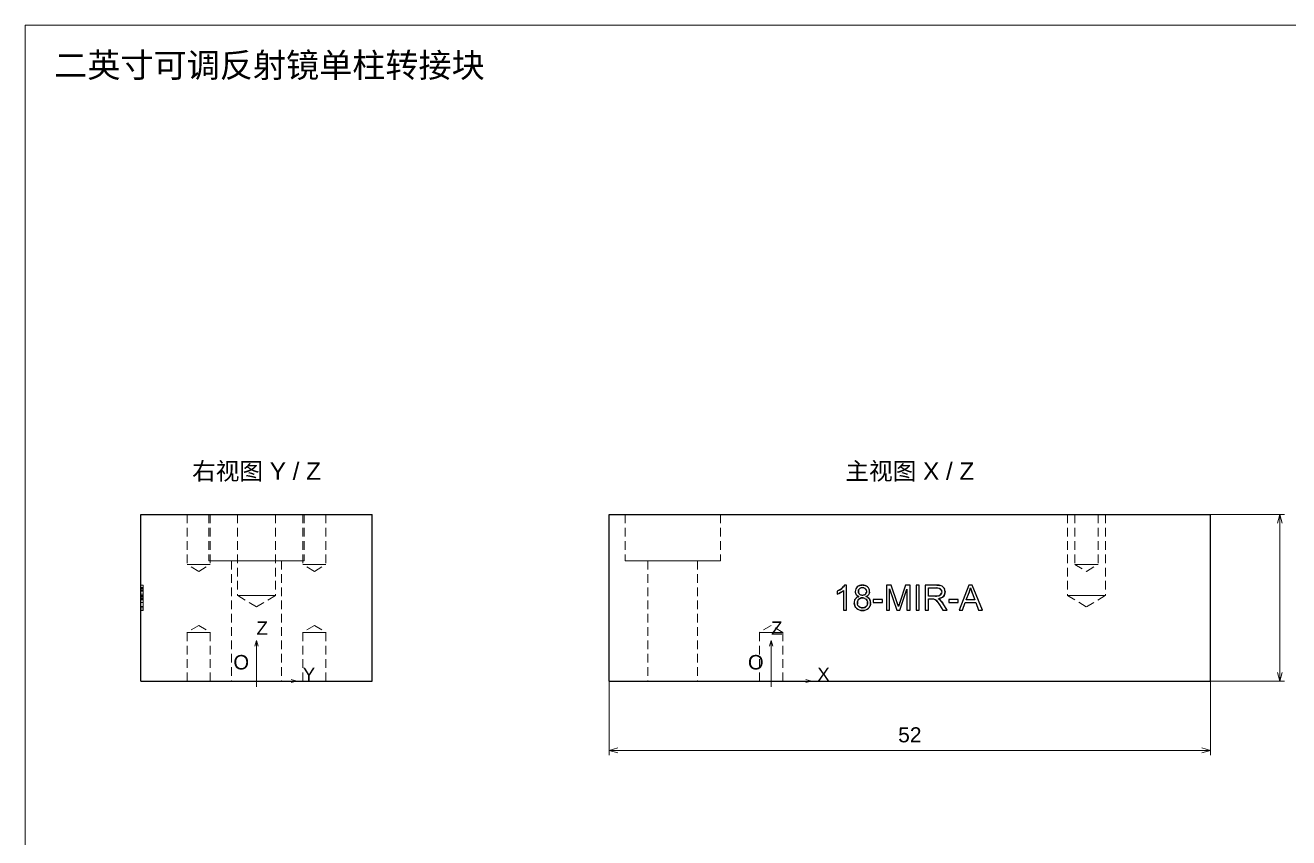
# Paper-space layout '01_三视图' of a CAD drawing. Header units: millimetres. Extents: x 8 to 453, y 8 to 289.
# Drawn here: x 8 to 226.5, y 148.5 to 289 of the extents above; entities that cross this region are included whole.
import ezdxf
from ezdxf.enums import TextEntityAlignment as Align

# ---------------------------------------------------------------- set-up
doc = ezdxf.new("R2010")
doc.units = ezdxf.units.MM
doc.linetypes.add('WP_HIDDEN', pattern=[2.3, 1.5, -0.8])
for name, color, linetype, lineweight in [('ANNOTATIONS', 7, 'CONTINUOUS', 18), ('HIDDEN', 7, 'WP_HIDDEN', 13), ('VISIBLE', 7, 'CONTINUOUS', 25)]:
    doc.layers.add(name, color=color, linetype=linetype, lineweight=lineweight)
doc.styles.add('CJK', font='Arial Unicode.ttf')

psp = doc.layouts.new('01_三视图')

# ---------------------------------------------------------------- linework, layer by layer
at = {"layer": 'ANNOTATIONS'}
for p, q in [((412, 289), (8, 289)), ((8, 289), (8, 8)), ((213, 204.4), (225.8, 204.4)), ((225, 204.4), (224.58, 202.9)), ((225, 175.6), (225, 204.4)), ((225, 204.4), (225.42, 202.9)), ((48, 182.6), (47.72, 181.6)), ((48, 175.6), (48, 182.6)), ((48, 182.6), (48.28, 181.6)), ((137, 182.6), (136.72, 181.6)), ((137, 175.6), (137, 182.6)), ((137, 182.6), (137.28, 181.6)), ((225, 175.6), (224.58, 177.1)), ((225, 175.6), (225.42, 177.1)), ((47, 175.6), (49, 175.6)), ((48, 174.6), (48, 176.6)), ((48, 175.6), (55, 175.6)), ((55, 175.6), (54, 175.88)), ((55, 175.6), (54, 175.32)), ((109, 175.6), (109, 162.8)), ((136, 175.6), (138, 175.6)), ((137, 174.6), (137, 176.6)), ((137, 175.6), (144, 175.6)), ((144, 175.6), (143, 175.88)), ((144, 175.6), (143, 175.32)), ((213, 175.6), (213, 162.8)), ((213, 175.6), (225.8, 175.6)), ((109, 163.6), (110.5, 164.02)), ((213, 163.6), (211.5, 164.02)), ((109, 163.6), (213, 163.6)), ((109, 163.6), (110.5, 163.18)), ((213, 163.6), (211.5, 163.18))]:
    psp.add_line(p, q, dxfattribs=at)
at = {"layer": 'HIDDEN'}
for points in [[(40.01, 204.4), (39.96, 204.4), (39.81, 204.4), (39.57, 204.4), (39.25, 204.4), (38.87, 204.4), (38.45, 204.4), (38, 204.4), (37.55, 204.4), (37.13, 204.4), (36.75, 204.4), (36.43, 204.4), (36.19, 204.4), (36.04, 204.4), (35.99, 204.4)], [(35.99, 204.4), (36, 204.4), (36.04, 204.4), (36.1, 204.4), (36.19, 204.4), (36.3, 204.4), (36.43, 204.4), (36.58, 204.4), (36.75, 204.4), (36.93, 204.4), (37.13, 204.4), (37.34, 204.4), (37.55, 204.4), (37.77, 204.4), (38, 204.4)], [(35.99, 204.4), (35.99, 195.76)], [(38, 204.4), (38.23, 204.4), (38.45, 204.4), (38.66, 204.4), (38.87, 204.4), (39.07, 204.4), (39.25, 204.4), (39.42, 204.4), (39.57, 204.4), (39.7, 204.4), (39.81, 204.4), (39.9, 204.4), (39.96, 204.4), (40, 204.4), (40.01, 204.4)], [(56.25, 204.4), (56.04, 204.4), (55.43, 204.4), (54.45, 204.4), (53.14, 204.4), (51.58, 204.4), (49.84, 204.4), (48, 204.4), (46.16, 204.4), (44.42, 204.4), (42.86, 204.4), (41.55, 204.4), (40.57, 204.4), (39.96, 204.4), (39.75, 204.4)], [(39.75, 204.4), (39.8, 204.4), (39.96, 204.4), (40.21, 204.4), (40.57, 204.4), (41.01, 204.4), (41.55, 204.4), (42.17, 204.4), (42.86, 204.4), (43.61, 204.4), (44.42, 204.4), (45.28, 204.4), (46.16, 204.4), (47.08, 204.4), (48, 204.4)], [(39.75, 204.4), (39.75, 196.4)], [(40.01, 204.4), (40.01, 195.76)], [(51.3, 204.4), (51.22, 204.4), (50.97, 204.4), (50.58, 204.4), (50.06, 204.4), (49.43, 204.4), (48.73, 204.4), (48, 204.4), (47.27, 204.4), (46.57, 204.4), (45.94, 204.4), (45.42, 204.4), (45.03, 204.4), (44.78, 204.4), (44.7, 204.4)], [(44.7, 204.4), (44.72, 204.4), (44.78, 204.4), (44.89, 204.4), (45.03, 204.4), (45.21, 204.4), (45.42, 204.4), (45.67, 204.4), (45.94, 204.4), (46.24, 204.4), (46.57, 204.4), (46.91, 204.4), (47.27, 204.4), (47.63, 204.4), (48, 204.4)], [(44.7, 204.4), (44.7, 190.4)], [(48, 204.4), (48.92, 204.4), (49.84, 204.4), (50.72, 204.4), (51.58, 204.4), (52.39, 204.4), (53.14, 204.4), (53.83, 204.4), (54.45, 204.4), (54.99, 204.4), (55.43, 204.4), (55.79, 204.4), (56.04, 204.4), (56.2, 204.4), (56.25, 204.4)], [(48, 204.4), (48.37, 204.4), (48.73, 204.4), (49.09, 204.4), (49.43, 204.4), (49.76, 204.4), (50.06, 204.4), (50.33, 204.4), (50.58, 204.4), (50.79, 204.4), (50.97, 204.4), (51.11, 204.4), (51.22, 204.4), (51.28, 204.4), (51.3, 204.4)], [(51.3, 204.4), (51.3, 190.4)], [(60.01, 204.4), (59.96, 204.4), (59.81, 204.4), (59.57, 204.4), (59.25, 204.4), (58.87, 204.4), (58.45, 204.4), (58, 204.4), (57.55, 204.4), (57.13, 204.4), (56.75, 204.4), (56.43, 204.4), (56.19, 204.4), (56.04, 204.4), (55.99, 204.4)], [(55.99, 204.4), (56, 204.4), (56.04, 204.4), (56.1, 204.4), (56.19, 204.4), (56.3, 204.4), (56.43, 204.4), (56.58, 204.4), (56.75, 204.4), (56.93, 204.4), (57.13, 204.4), (57.34, 204.4), (57.55, 204.4), (57.77, 204.4), (58, 204.4)], [(55.99, 204.4), (55.99, 195.76)], [(56.25, 204.4), (56.25, 196.4)], [(58, 204.4), (58.23, 204.4), (58.45, 204.4), (58.66, 204.4), (58.87, 204.4), (59.07, 204.4), (59.25, 204.4), (59.42, 204.4), (59.57, 204.4), (59.7, 204.4), (59.81, 204.4), (59.9, 204.4), (59.96, 204.4), (60, 204.4), (60.01, 204.4)], [(60.01, 204.4), (60.01, 195.76)], [(111.75, 204.4), (111.96, 204.4), (112.57, 204.4), (113.55, 204.4), (114.86, 204.4), (116.42, 204.4), (118.16, 204.4), (120, 204.4), (121.84, 204.4), (123.58, 204.4), (125.14, 204.4), (126.45, 204.4), (127.43, 204.4), (128.04, 204.4), (128.25, 204.4)], [(111.75, 204.4), (111.75, 196.4)], [(128.25, 204.4), (128.25, 196.4)], [(188.25, 204.4), (188.33, 204.4), (188.57, 204.4), (188.97, 204.4), (189.49, 204.4), (190.12, 204.4), (190.81, 204.4), (191.55, 204.4), (192.28, 204.4), (192.98, 204.4), (193.61, 204.4), (194.13, 204.4), (194.52, 204.4), (194.76, 204.4), (194.85, 204.4)], [(188.25, 204.4), (188.25, 190.4)], [(189.54, 204.4), (189.59, 204.4), (189.74, 204.4), (189.98, 204.4), (190.29, 204.4), (190.68, 204.4), (191.1, 204.4), (191.55, 204.4), (191.99, 204.4), (192.42, 204.4), (192.8, 204.4), (193.12, 204.4), (193.36, 204.4), (193.51, 204.4), (193.56, 204.4)], [(189.54, 204.4), (189.54, 195.76)], [(193.56, 204.4), (193.56, 195.76)], [(194.85, 204.4), (194.85, 190.4)], [(40.01, 195.76), (39.96, 195.76), (39.81, 195.76), (39.57, 195.76), (39.25, 195.76), (38.87, 195.76), (38.45, 195.76), (38, 195.76), (37.55, 195.76), (37.13, 195.76), (36.75, 195.76), (36.43, 195.76), (36.19, 195.76), (36.04, 195.76), (35.99, 195.76)], [(35.99, 195.76), (36, 195.76), (36.04, 195.76), (36.1, 195.76), (36.19, 195.76), (36.3, 195.76), (36.43, 195.76), (36.58, 195.76), (36.75, 195.76), (36.93, 195.76), (37.13, 195.76), (37.34, 195.76), (37.55, 195.76), (37.77, 195.76), (38, 195.76)], [(38, 194.55), (35.99, 195.76)], [(38, 195.76), (38.23, 195.76), (38.45, 195.76), (38.66, 195.76), (38.87, 195.76), (39.07, 195.76), (39.25, 195.76), (39.42, 195.76), (39.57, 195.76), (39.7, 195.76), (39.81, 195.76), (39.9, 195.76), (39.96, 195.76), (40, 195.76), (40.01, 195.76)], [(38, 194.55), (40.01, 195.76)], [(56.25, 196.4), (56.04, 196.4), (55.43, 196.4), (54.45, 196.4), (53.14, 196.4), (51.58, 196.4), (49.84, 196.4), (48, 196.4), (46.16, 196.4), (44.42, 196.4), (42.86, 196.4), (41.55, 196.4), (40.57, 196.4), (39.96, 196.4), (39.75, 196.4)], [(39.75, 196.4), (39.8, 196.4), (39.96, 196.4), (40.21, 196.4), (40.57, 196.4), (41.01, 196.4), (41.55, 196.4), (42.17, 196.4), (42.86, 196.4), (43.61, 196.4), (44.42, 196.4), (45.28, 196.4), (46.16, 196.4), (47.08, 196.4), (48, 196.4)], [(52.3, 196.4), (52.19, 196.4), (51.87, 196.4), (51.36, 196.4), (50.68, 196.4), (49.87, 196.4), (48.96, 196.4), (48, 196.4), (47.04, 196.4), (46.13, 196.4), (45.32, 196.4), (44.64, 196.4), (44.13, 196.4), (43.81, 196.4), (43.7, 196.4)], [(43.7, 196.4), (43.73, 196.4), (43.81, 196.4), (43.94, 196.4), (44.13, 196.4), (44.36, 196.4), (44.64, 196.4), (44.96, 196.4), (45.32, 196.4), (45.71, 196.4), (46.13, 196.4), (46.58, 196.4), (47.04, 196.4), (47.52, 196.4), (48, 196.4)], [(43.7, 196.4), (43.7, 175.6)], [(48, 196.4), (48.92, 196.4), (49.84, 196.4), (50.72, 196.4), (51.58, 196.4), (52.39, 196.4), (53.14, 196.4), (53.83, 196.4), (54.45, 196.4), (54.99, 196.4), (55.43, 196.4), (55.79, 196.4), (56.04, 196.4), (56.2, 196.4), (56.25, 196.4)], [(48, 196.4), (48.48, 196.4), (48.96, 196.4), (49.42, 196.4), (49.87, 196.4), (50.29, 196.4), (50.68, 196.4), (51.04, 196.4), (51.36, 196.4), (51.64, 196.4), (51.87, 196.4), (52.06, 196.4), (52.19, 196.4), (52.27, 196.4), (52.3, 196.4)], [(52.3, 196.4), (52.3, 175.6)], [(60.01, 195.76), (59.96, 195.76), (59.81, 195.76), (59.57, 195.76), (59.25, 195.76), (58.87, 195.76), (58.45, 195.76), (58, 195.76), (57.55, 195.76), (57.13, 195.76), (56.75, 195.76), (56.43, 195.76), (56.19, 195.76), (56.04, 195.76), (55.99, 195.76)], [(55.99, 195.76), (56, 195.76), (56.04, 195.76), (56.1, 195.76), (56.19, 195.76), (56.3, 195.76), (56.43, 195.76), (56.58, 195.76), (56.75, 195.76), (56.93, 195.76), (57.13, 195.76), (57.34, 195.76), (57.55, 195.76), (57.77, 195.76), (58, 195.76)], [(58, 194.55), (55.99, 195.76)], [(58, 195.76), (58.23, 195.76), (58.45, 195.76), (58.66, 195.76), (58.87, 195.76), (59.07, 195.76), (59.25, 195.76), (59.42, 195.76), (59.57, 195.76), (59.7, 195.76), (59.81, 195.76), (59.9, 195.76), (59.96, 195.76), (60, 195.76), (60.01, 195.76)], [(58, 194.55), (60.01, 195.76)], [(111.75, 196.4), (111.96, 196.4), (112.57, 196.4), (113.55, 196.4), (114.86, 196.4), (116.42, 196.4), (118.16, 196.4), (120, 196.4), (121.84, 196.4), (123.58, 196.4), (125.14, 196.4), (126.45, 196.4), (127.43, 196.4), (128.04, 196.4), (128.25, 196.4)], [(115.7, 196.4), (115.7, 175.6)], [(115.7, 196.4), (115.81, 196.4), (116.13, 196.4), (116.64, 196.4), (117.32, 196.4), (118.13, 196.4), (119.04, 196.4), (120, 196.4), (120.96, 196.4), (121.87, 196.4), (122.68, 196.4), (123.36, 196.4), (123.87, 196.4), (124.19, 196.4), (124.3, 196.4)], [(124.3, 196.4), (124.3, 175.6)], [(189.54, 195.76), (189.59, 195.76), (189.74, 195.76), (189.98, 195.76), (190.29, 195.76), (190.68, 195.76), (191.1, 195.76), (191.55, 195.76), (191.99, 195.76), (192.42, 195.76), (192.8, 195.76), (193.12, 195.76), (193.36, 195.76), (193.51, 195.76), (193.56, 195.76)], [(189.54, 195.76), (191.55, 194.55)], [(191.55, 194.55), (193.56, 195.76)], [(28, 187.87), (28, 192.2)], [(28, 192.2), (28, 191.62)], [(28, 191.87), (28, 192.02), (28, 192.12), (28, 192.18), (28, 192.2)], [(28, 192.2), (28, 192.18), (28, 192.12), (28, 192.02), (28, 191.88)], [(28, 192.2), (28.4, 192.2)], [(28, 192.18), (28, 187.87)], [(28, 192.18), (28, 189.18)], [(28, 189.13), (28, 192.18)], [(28, 192.07), (28, 192.15), (28, 192.18)], [(28, 192.18), (28.4, 192.18)], [(28, 191.66), (28, 191.79), (28, 191.91), (28, 192), (28, 192.07)], [(28, 191.88), (28, 191.52), (28, 191.09)], [(28, 191.07), (28, 191.51), (28, 191.87)], [(28, 191.76), (28, 191.75), (28, 191.72), (28, 191.65), (28, 191.57)], [(28, 191.76), (28.4, 191.76)], [(28, 191.57), (28, 191.66), (28, 191.72), (28, 191.75), (28, 191.76)], [(28, 191.73), (28, 191.54), (28, 191.32), (28, 190.84)], [(28, 191.73), (28.4, 191.73)], [(28, 190.91), (28, 191.73)], [(28, 190.28), (28, 191.71)], [(28, 191.71), (28.4, 191.71)], [(28, 191.71), (28, 191.69), (28, 191.66), (28, 191.6), (28, 191.51)], [(28, 191.01), (28, 191.35), (28, 191.66)], [(28, 191.62), (28, 191.35), (28, 191.12)], [(28, 191.57), (28, 191.34), (28, 191.08)], [(28, 191.11), (28, 191.36), (28, 191.57)], [(28, 187.87), (28, 191.54)], [(28, 191.54), (28.4, 191.54)], [(28, 191.51), (28, 191.29), (28, 191.01)], [(28, 187.87), (28, 191.48)], [(28, 191.48), (28.4, 191.48)], [(28, 191.24), (28, 187.87)], [(28, 190.88), (28, 191.24)], [(28, 191.24), (28.4, 191.24)], [(28, 191.12), (28, 190.61)], [(28, 191.12), (28.4, 191.12)], [(28, 190.61), (28, 190.83), (28, 191.11)], [(28, 191.09), (28, 190.8), (28, 190.55)], [(28, 191.08), (28, 190.82), (28, 190.61)], [(28, 190.55), (28, 190.79), (28, 191.07)], [(28, 190.23), (28, 190.59), (28, 191.01)], [(28, 191.01), (28, 190.62)], [(28, 189.64), (28, 190.91)], [(28, 190.61), (28, 190.72), (28, 190.88)], [(28, 190.84), (28, 189.64)], [(28, 190.62), (28, 190.47), (28, 190.36)], [(28, 190.61), (28.4, 190.61)], [(28, 190.41), (28, 190.42), (28, 190.46), (28, 190.52), (28, 190.61)], [(28, 190.61), (28, 190.52), (28, 190.46), (28, 190.42), (28, 190.41)], [(28, 190.55), (28, 190.36), (28, 190.21)], [(28, 190.21), (28, 190.36), (28, 190.55)], [(28, 190.41), (28.4, 190.41)], [(28, 190.36), (28, 190.3), (28, 190.28)], [(28, 190.28), (28.4, 190.28)], [(28, 189.83), (28, 189.89), (28, 189.97), (28, 190.09), (28, 190.23)], [(28, 190.21), (28, 190.15), (28, 190.06), (28, 189.95), (28, 189.82)], [(28, 189.79), (28, 189.93), (28, 190.04), (28, 190.14), (28, 190.21)], [(28, 190.21), (28.4, 190.21)], [(28.4, 191.62), (28.4, 192.2)], [(28.4, 192.2), (28.4, 187.87)], [(28.4, 191.88), (28.4, 192.02), (28.4, 192.12), (28.4, 192.18), (28.4, 192.2)], [(28.4, 192.2), (28.4, 192.18), (28.4, 192.12), (28.4, 192.02), (28.4, 191.87)], [(28.4, 192.18), (28.4, 189.13)], [(28.4, 189.18), (28.4, 192.18)], [(28.4, 192.18), (28.4, 187.87)], [(28.4, 192.18), (28.4, 192.15), (28.4, 192.07)], [(28.4, 192.07), (28.4, 192), (28.4, 191.91), (28.4, 191.79), (28.4, 191.66)], [(28.4, 191.09), (28.4, 191.52), (28.4, 191.88)], [(28.4, 191.87), (28.4, 191.51), (28.4, 191.07)], [(28.4, 191.57), (28.4, 191.65), (28.4, 191.72), (28.4, 191.75), (28.4, 191.76)], [(28.4, 191.76), (28.4, 191.75), (28.4, 191.72), (28.4, 191.66), (28.4, 191.57)], [(28.4, 190.84), (28.4, 191.1), (28.4, 191.33), (28.4, 191.54), (28.4, 191.73)], [(28.4, 191.73), (28.4, 190.91)], [(28.4, 191.71), (28.4, 190.28)], [(28.4, 191.51), (28.4, 191.6), (28.4, 191.66), (28.4, 191.69), (28.4, 191.71)], [(28.4, 191.66), (28.4, 191.35), (28.4, 191.01)], [(28.4, 191.12), (28.4, 191.35), (28.4, 191.62)], [(28.4, 191.08), (28.4, 191.35), (28.4, 191.57)], [(28.4, 191.57), (28.4, 191.36), (28.4, 191.11)], [(28.4, 187.87), (28.4, 191.54)], [(28.4, 191.01), (28.4, 191.29), (28.4, 191.51)], [(28.4, 187.87), (28.4, 191.48)], [(28.4, 187.87), (28.4, 191.24)], [(28.4, 191.24), (28.4, 190.88)], [(28.4, 190.61), (28.4, 191.12)], [(28.4, 191.11), (28.4, 190.83), (28.4, 190.61)], [(28.4, 190.55), (28.4, 190.8), (28.4, 191.09)], [(28.4, 190.61), (28.4, 190.82), (28.4, 191.08)], [(28.4, 191.07), (28.4, 190.79), (28.4, 190.55)], [(28.4, 191.01), (28.4, 190.58), (28.4, 190.23)], [(28.4, 190.62), (28.4, 191.01)], [(28.4, 190.91), (28.4, 189.64)], [(28.4, 190.88), (28.4, 190.72), (28.4, 190.61)], [(28.4, 189.64), (28.4, 190.84)], [(28.4, 190.36), (28.4, 190.47), (28.4, 190.62)], [(28.4, 190.61), (28.4, 190.52), (28.4, 190.46), (28.4, 190.42), (28.4, 190.41)], [(28.4, 190.41), (28.4, 190.42), (28.4, 190.46), (28.4, 190.52), (28.4, 190.61)], [(28.4, 190.55), (28.4, 190.36), (28.4, 190.21)], [(28.4, 190.21), (28.4, 190.36), (28.4, 190.55)], [(28.4, 190.28), (28.4, 190.3), (28.4, 190.36)], [(28.4, 190.23), (28.4, 190.09), (28.4, 189.98), (28.4, 189.89), (28.4, 189.83)], [(28.4, 190.21), (28.4, 190.04), (28.4, 189.79)], [(28.4, 189.82), (28.4, 189.95), (28.4, 190.06), (28.4, 190.15), (28.4, 190.21)], [(51.3, 190.4), (51.22, 190.4), (50.97, 190.4), (50.58, 190.4), (50.06, 190.4), (49.43, 190.4), (48.73, 190.4), (48, 190.4), (47.27, 190.4), (46.57, 190.4), (45.94, 190.4), (45.42, 190.4), (45.03, 190.4), (44.78, 190.4), (44.7, 190.4)], [(44.7, 190.4), (44.72, 190.4), (44.78, 190.4), (44.89, 190.4), (45.03, 190.4), (45.21, 190.4), (45.42, 190.4), (45.67, 190.4), (45.94, 190.4), (46.24, 190.4), (46.57, 190.4), (46.91, 190.4), (47.27, 190.4), (47.63, 190.4), (48, 190.4)], [(48, 188.42), (44.7, 190.4)], [(48, 190.4), (48.37, 190.4), (48.73, 190.4), (49.09, 190.4), (49.43, 190.4), (49.76, 190.4), (50.06, 190.4), (50.33, 190.4), (50.58, 190.4), (50.79, 190.4), (50.97, 190.4), (51.11, 190.4), (51.22, 190.4), (51.28, 190.4), (51.3, 190.4)], [(48, 188.42), (51.3, 190.4)], [(148.45, 191.12), (148.84, 191.34)], [(148.74, 190.74), (148.45, 190.61)], [(148.84, 190.79), (148.77, 190.75)], [(149.5, 191.24), (149.34, 191.1), (149.14, 190.96)], [(149.51, 191.92), (149.6, 192.04)], [(151.56, 191.09), (151.58, 191.31), (151.64, 191.52), (151.75, 191.71), (151.89, 191.88)], [(151.62, 190.72), (151.57, 190.89), (151.56, 191.09)], [(151.66, 190.65), (151.63, 190.71)], [(151.93, 190.35), (151.79, 190.46)], [(151.79, 190.02), (151.92, 190.1), (152.06, 190.17)], [(151.89, 191.88), (152.02, 191.98)], [(152.06, 190.27), (151.97, 190.32)], [(152.1, 190.18), (152.2, 190.21)], [(152.12, 190.9), (152.19, 190.73)], [(152.3, 191.57), (152.2, 191.45)], [(152.52, 191.71), (152.42, 191.67)], [(152.43, 190.5), (152.47, 190.48)], [(152.57, 190.44), (152.6, 190.44)], [(152.61, 191.74), (152.59, 191.74)], [(152.8, 191.76), (152.61, 191.74)], [(152.61, 190.43), (152.81, 190.41)], [(152.71, 192.2), (152.79, 192.2)], [(152.79, 192.2), (152.87, 192.2)], [(153.01, 191.74), (152.8, 191.76)], [(152.81, 190.41), (152.99, 190.43)], [(153, 190.43), (153.11, 190.47)], [(153.18, 191.67), (153.07, 191.72)], [(153.12, 190.48), (153.13, 190.48)], [(153.31, 190.61), (153.41, 190.73)], [(153.82, 190.46), (153.64, 190.32), (153.41, 190.21)], [(153.5, 191.08), (153.47, 191.29)], [(153.49, 190.92), (153.5, 191.08)], [(153.58, 191.98), (153.7, 191.87)], [(153.7, 191.87), (153.85, 191.7), (153.96, 191.51), (154.02, 191.3), (154.05, 191.07)], [(153.98, 190.71), (153.89, 190.55)], [(153.99, 190.75), (153.98, 190.72)], [(154.02, 190.84), (154.01, 190.8)], [(154.05, 191.07), (154.04, 190.98)], [(165.56, 192.18), (165.69, 192.18)], [(165.69, 191.7), (165.59, 191.71)], [(165.62, 190.29), (165.96, 190.33)], [(166.11, 191.62), (165.93, 191.67), (165.72, 191.7)], [(166.13, 190.39), (166.24, 190.46)], [(166.2, 192.13), (166.44, 192.07)], [(166.39, 191.39), (166.29, 191.51)], [(166.46, 191.27), (166.43, 191.34)], [(166.44, 192.07), (166.67, 191.93)], [(166.47, 190.78), (166.51, 191.01)], [(166.51, 191.01), (166.48, 191.21)], [(166.68, 191.93), (166.7, 191.91)], [(166.99, 191.52), (167.05, 191.36), (167.08, 191.18)], [(171.47, 191.73), (171.35, 191.24)], [(171.51, 191.6), (171.49, 191.65)], [(171.74, 190.93), (171.51, 191.6)], [(188.25, 190.4), (188.33, 190.4), (188.57, 190.4), (188.97, 190.4), (189.49, 190.4), (190.12, 190.4), (190.81, 190.4), (191.55, 190.4), (192.28, 190.4), (192.98, 190.4), (193.61, 190.4), (194.13, 190.4), (194.52, 190.4), (194.76, 190.4), (194.85, 190.4)], [(188.25, 190.4), (191.55, 188.42)], [(191.55, 188.42), (194.85, 190.4)], [(28, 189.98), (28, 189.97), (28, 189.92), (28, 189.84), (28, 189.73)], [(28, 189.98), (28.4, 189.98)], [(28, 189.73), (28, 189.84), (28, 189.92), (28, 189.97), (28, 189.98)], [(28, 189.62), (28, 189.83)], [(28, 189.83), (28.4, 189.83)], [(28, 189.82), (28, 189.5), (28, 189.12)], [(28, 189.11), (28, 189.48), (28, 189.79)], [(28, 187.87), (28, 189.79)], [(28, 189.79), (28, 189.77)], [(28, 189.79), (28.4, 189.79)], [(28, 189.77), (28, 189.72), (28, 189.65)], [(28, 189.77), (28.4, 189.77)], [(28, 189.73), (28, 189.45), (28, 189.1)], [(28, 189.12), (28, 189.46), (28, 189.73)], [(28, 189.7), (28, 189.17)], [(28, 189.7), (28.4, 189.7)], [(28, 189.65), (28, 189.54), (28, 189.36)], [(28, 189.64), (28.4, 189.64)], [(28, 189.05), (28, 189.36), (28, 189.62)], [(28, 189.36), (28, 189.25), (28, 189.11), (28, 188.77)], [(28, 189.18), (28, 188.98), (28, 188.79), (28, 188.63), (28, 188.49)], [(28, 187.87), (28, 189.18)], [(28, 189.18), (28.4, 189.18)], [(28, 189.17), (28.4, 189.17)], [(28, 188.49), (28, 188.62), (28, 188.76), (28, 188.94), (28, 189.13)], [(28, 189.12), (28, 188.85), (28, 188.6), (28, 188.38), (28, 188.18)], [(28, 188.68), (28, 189.12)], [(28, 188.18), (28, 188.37), (28, 188.6), (28, 189.11)], [(28, 189.1), (28, 188.76), (28, 188.48)], [(28, 187.87), (28, 189.05)], [(28, 188.77), (28, 187.87)], [(28, 188.35), (28, 188.49), (28, 188.68)], [(28, 188.49), (28.4, 188.49)], [(28, 188.48), (28, 188.37), (28, 188.3), (28, 188.25), (28, 188.24)], [(28, 188.24), (28, 188.26), (28, 188.35)], [(28, 188.24), (28.4, 188.24)], [(28, 188.18), (28, 188.01), (28, 187.89), (28, 187.82), (28, 187.8)], [(28, 187.8), (28, 187.82), (28, 187.89), (28, 188.01), (28, 188.18)], [(28.4, 189.73), (28.4, 189.84), (28.4, 189.92), (28.4, 189.97), (28.4, 189.98)], [(28.4, 189.98), (28.4, 189.97), (28.4, 189.92), (28.4, 189.84), (28.4, 189.73)], [(28.4, 189.83), (28.4, 189.62)], [(28.4, 189.12), (28.4, 189.51), (28.4, 189.82)], [(28.4, 189.79), (28.4, 189.48), (28.4, 189.11)], [(28.4, 189.77), (28.4, 189.79)], [(28.4, 189.79), (28.4, 187.87)], [(28.4, 189.65), (28.4, 189.72), (28.4, 189.77)], [(28.4, 189.1), (28.4, 189.45), (28.4, 189.73)], [(28.4, 189.73), (28.4, 189.46), (28.4, 189.12)], [(28.4, 189.7), (28.4, 189.17)], [(28.4, 189.36), (28.4, 189.54), (28.4, 189.65)], [(28.4, 189.62), (28.4, 189.36), (28.4, 189.05)], [(28.4, 188.77), (28.4, 188.95), (28.4, 189.11), (28.4, 189.25), (28.4, 189.36)], [(28.4, 188.49), (28.4, 188.63), (28.4, 188.78), (28.4, 188.97), (28.4, 189.18)], [(28.4, 187.87), (28.4, 189.18)], [(28.4, 189.13), (28.4, 188.93), (28.4, 188.76), (28.4, 188.61), (28.4, 188.49)], [(28.4, 188.18), (28.4, 188.38), (28.4, 188.6), (28.4, 188.85), (28.4, 189.12)], [(28.4, 189.12), (28.4, 188.68)], [(28.4, 189.11), (28.4, 188.84), (28.4, 188.6), (28.4, 188.38), (28.4, 188.18)], [(28.4, 188.48), (28.4, 188.76), (28.4, 189.1)], [(28.4, 189.05), (28.4, 187.87)], [(28.4, 187.87), (28.4, 188.77)], [(28.4, 188.68), (28.4, 188.49), (28.4, 188.35)], [(28.4, 188.24), (28.4, 188.25), (28.4, 188.3), (28.4, 188.37), (28.4, 188.48)], [(28.4, 188.35), (28.4, 188.26), (28.4, 188.24)], [(28.4, 188.18), (28.4, 188.01), (28.4, 187.89), (28.4, 187.82), (28.4, 187.8)], [(28.4, 187.8), (28.4, 187.82), (28.4, 187.89), (28.4, 188.01), (28.4, 188.18)], [(151.38, 189.12), (151.39, 189.22)], [(151.38, 189.04), (151.38, 189.12)], [(151.39, 189.26), (151.42, 189.46)], [(151.42, 189.46), (151.48, 189.63)], [(151.51, 189.68), (151.6, 189.82)], [(151.77, 188.18), (151.66, 188.3)], [(151.69, 189.93), (151.74, 189.98)], [(152.27, 187.88), (152, 188), (151.77, 188.18)], [(152.17, 189.73), (152.09, 189.63), (152.02, 189.52), (151.97, 189.4), (151.94, 189.28)], [(151.96, 188.88), (152.03, 188.68)], [(152.03, 188.68), (152.11, 188.56)], [(152.35, 188.35), (152.44, 188.31)], [(152.49, 188.29), (152.63, 188.25)], [(152.81, 188.24), (153.04, 188.26)], [(153.21, 189.89), (153.09, 189.94), (152.95, 189.97)], [(153.43, 189.73), (153.29, 189.84)], [(153.83, 188.18), (153.6, 188), (153.33, 187.88)], [(153.53, 189.61), (153.43, 189.73)], [(153.54, 188.6), (153.62, 188.76), (153.67, 188.94)], [(153.67, 189.26), (153.63, 189.41), (153.57, 189.55)], [(153.94, 188.29), (153.83, 188.18)], [(154.09, 189.67), (154.12, 189.61)], [(154.13, 189.59), (154.18, 189.43), (154.21, 189.25)], [(154.22, 189.19), (154.22, 189.11)], [(154.22, 189.11), (154.22, 189.02)], [(158.84, 189.06), (158.89, 188.89)], [(159, 188.58), (159.02, 188.49)], [(159.05, 188.58), (159.1, 188.74)], [(159.16, 188.9), (159.23, 189.11)], [(164.98, 189.79), (164.88, 189.79)], [(165.02, 189.78), (165.01, 189.78)], [(165.07, 189.78), (165.06, 189.78)], [(165.12, 189.78), (165.11, 189.78)], [(165.12, 189.78), (165.12, 189.78)], [(165.2, 189.77), (165.14, 189.78)], [(165.25, 189.75), (165.2, 189.77)], [(165.39, 189.69), (165.29, 189.74)], [(165.58, 189.55), (165.55, 189.58)], [(165.64, 189.5), (165.59, 189.55)], [(166.06, 188.92), (165.84, 189.25)], [(166.06, 189.86), (165.88, 189.83)], [(166.05, 189.75), (166.1, 189.71)], [(166.13, 189.69), (166.13, 189.69)], [(166.14, 189.69), (166.14, 189.69)], [(166.14, 189.68), (166.23, 189.62)], [(166.23, 189.62), (166.49, 189.33)], [(166.66, 190.11), (166.43, 189.98)], [(166.49, 189.33), (166.51, 189.31)], [(28, 187.87), (28.4, 187.87)], [(28, 187.8), (28.4, 187.8)], [(38, 185.21), (35.99, 184)], [(40.01, 184), (39.96, 184), (39.81, 184), (39.57, 184), (39.25, 184), (38.87, 184), (38.45, 184), (38, 184), (37.55, 184), (37.13, 184), (36.75, 184), (36.43, 184), (36.19, 184), (36.04, 184), (35.99, 184)], [(35.99, 184), (36, 184), (36.04, 184), (36.1, 184), (36.19, 184), (36.3, 184), (36.43, 184), (36.58, 184), (36.75, 184), (36.93, 184), (37.13, 184), (37.34, 184), (37.55, 184), (37.77, 184), (38, 184)], [(35.99, 175.6), (35.99, 184)], [(38, 185.21), (40.01, 184)], [(38, 184), (38.23, 184), (38.45, 184), (38.66, 184), (38.87, 184), (39.07, 184), (39.25, 184), (39.42, 184), (39.57, 184), (39.7, 184), (39.81, 184), (39.9, 184), (39.96, 184), (40, 184), (40.01, 184)], [(40.01, 175.6), (40.01, 184)], [(58, 185.21), (55.99, 184)], [(60.01, 184), (59.96, 184), (59.81, 184), (59.57, 184), (59.25, 184), (58.87, 184), (58.45, 184), (58, 184), (57.55, 184), (57.13, 184), (56.75, 184), (56.43, 184), (56.19, 184), (56.04, 184), (55.99, 184)], [(55.99, 184), (56, 184), (56.04, 184), (56.1, 184), (56.19, 184), (56.3, 184), (56.43, 184), (56.58, 184), (56.75, 184), (56.93, 184), (57.13, 184), (57.34, 184), (57.55, 184), (57.77, 184), (58, 184)], [(55.99, 175.6), (55.99, 184)], [(58, 185.21), (60.01, 184)], [(58, 184), (58.23, 184), (58.45, 184), (58.66, 184), (58.87, 184), (59.07, 184), (59.25, 184), (59.42, 184), (59.57, 184), (59.7, 184), (59.81, 184), (59.9, 184), (59.96, 184), (60, 184), (60.01, 184)], [(60.01, 175.6), (60.01, 184)], [(137, 185.21), (134.99, 184)], [(139.01, 184), (138.96, 184), (138.81, 184), (138.57, 184), (138.25, 184), (137.87, 184), (137.45, 184), (137, 184), (136.55, 184), (136.13, 184), (135.75, 184), (135.43, 184), (135.19, 184), (135.04, 184), (134.99, 184)], [(134.99, 175.6), (134.99, 184)], [(139.01, 184), (137, 185.21)], [(139.01, 175.6), (139.01, 184)], [(40.01, 175.6), (39.96, 175.6), (39.81, 175.6), (39.57, 175.6), (39.25, 175.6), (38.87, 175.6), (38.45, 175.6), (38, 175.6), (37.55, 175.6), (37.13, 175.6), (36.75, 175.6), (36.43, 175.6), (36.19, 175.6), (36.04, 175.6), (35.99, 175.6)], [(35.99, 175.6), (36, 175.6), (36.04, 175.6), (36.1, 175.6), (36.19, 175.6), (36.3, 175.6), (36.43, 175.6), (36.58, 175.6), (36.75, 175.6), (36.93, 175.6), (37.13, 175.6), (37.34, 175.6), (37.55, 175.6), (37.77, 175.6), (38, 175.6)], [(38, 175.6), (38.23, 175.6), (38.45, 175.6), (38.66, 175.6), (38.87, 175.6), (39.07, 175.6), (39.25, 175.6), (39.42, 175.6), (39.57, 175.6), (39.7, 175.6), (39.81, 175.6), (39.9, 175.6), (39.96, 175.6), (40, 175.6), (40.01, 175.6)], [(52.3, 175.6), (52.19, 175.6), (51.87, 175.6), (51.36, 175.6), (50.68, 175.6), (49.87, 175.6), (48.96, 175.6), (48, 175.6), (47.04, 175.6), (46.13, 175.6), (45.32, 175.6), (44.64, 175.6), (44.13, 175.6), (43.81, 175.6), (43.7, 175.6)], [(43.7, 175.6), (43.73, 175.6), (43.81, 175.6), (43.94, 175.6), (44.13, 175.6), (44.36, 175.6), (44.64, 175.6), (44.96, 175.6), (45.32, 175.6), (45.71, 175.6), (46.13, 175.6), (46.58, 175.6), (47.04, 175.6), (47.52, 175.6), (48, 175.6)], [(48, 175.6), (48.48, 175.6), (48.96, 175.6), (49.42, 175.6), (49.87, 175.6), (50.29, 175.6), (50.68, 175.6), (51.04, 175.6), (51.36, 175.6), (51.64, 175.6), (51.87, 175.6), (52.06, 175.6), (52.19, 175.6), (52.27, 175.6), (52.3, 175.6)], [(60.01, 175.6), (59.96, 175.6), (59.81, 175.6), (59.57, 175.6), (59.25, 175.6), (58.87, 175.6), (58.45, 175.6), (58, 175.6), (57.55, 175.6), (57.13, 175.6), (56.75, 175.6), (56.43, 175.6), (56.19, 175.6), (56.04, 175.6), (55.99, 175.6)], [(55.99, 175.6), (56, 175.6), (56.04, 175.6), (56.1, 175.6), (56.19, 175.6), (56.3, 175.6), (56.43, 175.6), (56.58, 175.6), (56.75, 175.6), (56.93, 175.6), (57.13, 175.6), (57.34, 175.6), (57.55, 175.6), (57.77, 175.6), (58, 175.6)], [(58, 175.6), (58.23, 175.6), (58.45, 175.6), (58.66, 175.6), (58.87, 175.6), (59.07, 175.6), (59.25, 175.6), (59.42, 175.6), (59.57, 175.6), (59.7, 175.6), (59.81, 175.6), (59.9, 175.6), (59.96, 175.6), (60, 175.6), (60.01, 175.6)], [(115.7, 175.6), (115.81, 175.6), (116.13, 175.6), (116.64, 175.6), (117.32, 175.6), (118.13, 175.6), (119.04, 175.6), (120, 175.6), (120.96, 175.6), (121.87, 175.6), (122.68, 175.6), (123.36, 175.6), (123.87, 175.6), (124.19, 175.6), (124.3, 175.6)], [(139.01, 175.6), (138.96, 175.6), (138.81, 175.6), (138.57, 175.6), (138.25, 175.6), (137.87, 175.6), (137.45, 175.6), (137, 175.6), (136.55, 175.6), (136.13, 175.6), (135.75, 175.6), (135.43, 175.6), (135.19, 175.6), (135.04, 175.6), (134.99, 175.6)]]:
    psp.add_lwpolyline(points, dxfattribs=at)
at = {"layer": 'VISIBLE'}
for points in [[(28, 175.6), (28, 204.4)], [(28, 204.4), (68, 204.4)], [(68, 175.6), (68, 204.4)], [(109, 175.6), (109, 204.4)], [(109, 204.4), (213, 204.4)], [(213, 175.6), (213, 204.4)], [(149.22, 191.62), (148.86, 191.35), (148.45, 191.12)], [(148.45, 191.12), (148.45, 190.61)], [(148.45, 190.61), (148.71, 190.72), (149, 190.88)], [(148.77, 190.75), (148.74, 190.74)], [(148.84, 191.34), (149.22, 191.62)], [(149, 190.88), (148.84, 190.79)], [(149, 190.88), (149.28, 191.06), (149.5, 191.24)], [(149.14, 190.96), (149, 190.88)], [(149.69, 192.2), (149.5, 191.91), (149.22, 191.62)], [(149.22, 191.62), (149.51, 191.92)], [(149.5, 191.24), (149.5, 187.87)], [(149.6, 192.04), (149.69, 192.2)], [(150.03, 192.2), (149.69, 192.2)], [(150.03, 187.87), (150.03, 192.2)], [(151.89, 191.88), (151.75, 191.71), (151.64, 191.52), (151.58, 191.31), (151.56, 191.09)], [(151.56, 191.09), (151.57, 190.94), (151.6, 190.8), (151.65, 190.67), (151.72, 190.55)], [(152.2, 190.21), (152.02, 190.15), (151.86, 190.06), (151.71, 189.95), (151.6, 189.82)], [(151.63, 190.71), (151.62, 190.72)], [(151.72, 190.55), (151.66, 190.65)], [(151.72, 190.55), (151.81, 190.45), (151.92, 190.36), (152.05, 190.28), (152.2, 190.21)], [(151.79, 190.46), (151.72, 190.55)], [(152.79, 192.2), (152.53, 192.18), (152.29, 192.12), (152.08, 192.02), (151.89, 191.88)], [(151.97, 190.32), (151.93, 190.35)], [(152.02, 191.98), (152.17, 192.07), (152.34, 192.14), (152.52, 192.18), (152.71, 192.2)], [(152.2, 190.21), (152.06, 190.27)], [(152.06, 190.17), (152.1, 190.18)], [(152.1, 191.11), (152.11, 191.24), (152.15, 191.36), (152.21, 191.47), (152.3, 191.57)], [(152.2, 191.45), (152.12, 191.29), (152.1, 191.11)], [(152.1, 191.11), (152.12, 190.9)], [(152.29, 190.61), (152.21, 190.71), (152.15, 190.83), (152.11, 190.96), (152.1, 191.11)], [(152.19, 190.73), (152.29, 190.61)], [(152.29, 190.61), (152.43, 190.5)], [(152.81, 190.41), (152.66, 190.42), (152.52, 190.46), (152.4, 190.52), (152.29, 190.61)], [(152.3, 191.57), (152.4, 191.66), (152.52, 191.72), (152.66, 191.75), (152.8, 191.76)], [(152.42, 191.67), (152.3, 191.57)], [(152.47, 190.48), (152.57, 190.44)], [(152.59, 191.74), (152.52, 191.71)], [(152.6, 190.44), (152.61, 190.43)], [(152.61, 191.74), (152.61, 191.74)], [(153.7, 191.87), (153.51, 192.02), (153.3, 192.12), (153.06, 192.18), (152.79, 192.2)], [(152.8, 191.76), (152.94, 191.75), (153.07, 191.72), (153.19, 191.65), (153.3, 191.57)], [(153.31, 190.61), (153.2, 190.52), (153.08, 190.46), (152.95, 190.42), (152.81, 190.41)], [(152.87, 192.2), (153.07, 192.18), (153.26, 192.13), (153.42, 192.07), (153.58, 191.98)], [(152.99, 190.43), (153, 190.43)], [(153.07, 191.72), (153.01, 191.74)], [(153.11, 190.47), (153.12, 190.48)], [(153.13, 190.48), (153.31, 190.61)], [(153.3, 191.57), (153.18, 191.67)], [(153.47, 191.29), (153.41, 191.44), (153.3, 191.57)], [(153.3, 191.57), (153.39, 191.46), (153.45, 191.34), (153.49, 191.22), (153.5, 191.08)], [(153.5, 191.08), (153.49, 190.94), (153.45, 190.82), (153.39, 190.71), (153.31, 190.61)], [(153.41, 190.73), (153.49, 190.92)], [(153.41, 190.21), (153.56, 190.28), (153.69, 190.36), (153.8, 190.45), (153.89, 190.55)], [(154.01, 189.79), (153.9, 189.93), (153.76, 190.04), (153.6, 190.14), (153.41, 190.21)], [(153.41, 190.21), (153.6, 190.14), (153.76, 190.04), (153.9, 189.93), (154.01, 189.79)], [(154.05, 191.07), (154.02, 191.3), (153.96, 191.51), (153.85, 191.7), (153.7, 191.87)], [(153.89, 190.55), (153.82, 190.46)], [(153.89, 190.55), (153.96, 190.67), (154.01, 190.79), (154.04, 190.93), (154.05, 191.07)], [(153.98, 190.72), (153.98, 190.71)], [(154.01, 190.8), (153.99, 190.75)], [(154.04, 190.98), (154.02, 190.84)], [(157.8, 192.18), (156.94, 192.18)], [(156.94, 192.18), (156.94, 187.87)], [(157.49, 187.87), (157.49, 191.54)], [(157.49, 191.54), (158.73, 187.87)], [(158.82, 189.13), (157.8, 192.18)], [(160.28, 192.18), (159.25, 189.18)], [(159.25, 187.87), (160.5, 191.48)], [(161.05, 192.18), (160.28, 192.18)], [(160.5, 191.48), (160.5, 187.87)], [(161.05, 187.87), (161.05, 192.18)], [(162.64, 192.18), (162.07, 192.18)], [(162.07, 192.18), (162.07, 187.87)], [(162.64, 187.87), (162.64, 192.18)], [(165.56, 192.18), (163.65, 192.18)], [(163.65, 192.18), (163.65, 187.87)], [(164.22, 190.28), (164.22, 191.71)], [(164.22, 191.71), (165.59, 191.71)], [(165.45, 190.28), (164.22, 190.28)], [(166.06, 190.36), (165.79, 190.3), (165.45, 190.28)], [(165.45, 190.28), (165.62, 190.29)], [(166.44, 192.07), (166.26, 192.12), (166.06, 192.15), (165.56, 192.18)], [(165.59, 191.71), (165.8, 191.69), (165.99, 191.66), (166.16, 191.6), (166.29, 191.51)], [(165.69, 192.18), (165.96, 192.17), (166.2, 192.13)], [(165.72, 191.7), (165.69, 191.7)], [(165.88, 189.83), (166.16, 189.89), (166.41, 189.97), (166.63, 190.09), (166.8, 190.23)], [(165.96, 190.33), (166.06, 190.36)], [(166.39, 190.62), (166.25, 190.47), (166.06, 190.36)], [(166.06, 190.36), (166.13, 190.39)], [(166.29, 191.51), (166.11, 191.62)], [(166.24, 190.46), (166.39, 190.62)], [(166.29, 191.51), (166.38, 191.4), (166.45, 191.29), (166.49, 191.15), (166.51, 191.01)], [(166.43, 191.34), (166.39, 191.39)], [(166.51, 191.01), (166.48, 190.81), (166.39, 190.62)], [(166.39, 190.62), (166.47, 190.78)], [(166.92, 191.66), (166.82, 191.79), (166.71, 191.91), (166.58, 192), (166.44, 192.07)], [(166.48, 191.21), (166.46, 191.27)], [(166.8, 190.23), (166.66, 190.11)], [(166.67, 191.93), (166.68, 191.93)], [(166.7, 191.91), (166.82, 191.8), (166.92, 191.66)], [(166.8, 190.23), (166.93, 190.4), (167.02, 190.59), (167.08, 190.79), (167.1, 191.01)], [(167.1, 191.01), (167.08, 190.79), (167.02, 190.58), (166.93, 190.4), (166.8, 190.23)], [(167.1, 191.01), (167.08, 191.18), (167.05, 191.35), (167, 191.51), (166.92, 191.66)], [(166.92, 191.66), (166.99, 191.52)], [(167.08, 191.18), (167.1, 191.01)], [(171.18, 192.18), (169.52, 187.87)], [(170.76, 189.64), (171.24, 190.91)], [(171.79, 192.18), (171.18, 192.18)], [(171.24, 190.91), (171.37, 191.32), (171.47, 191.73)], [(171.35, 191.24), (171.24, 190.91)], [(171.49, 191.65), (171.47, 191.73)], [(171.47, 191.73), (171.78, 190.84)], [(171.51, 191.6), (171.51, 191.6)], [(171.78, 190.84), (171.74, 190.93)], [(171.78, 190.84), (172.22, 189.64)], [(173.55, 187.87), (171.79, 192.18)], [(151.6, 189.82), (151.5, 189.67), (151.44, 189.5), (151.4, 189.32), (151.38, 189.12)], [(151.38, 189.12), (151.41, 188.85), (151.48, 188.6), (151.6, 188.38), (151.77, 188.18)], [(151.66, 188.3), (151.55, 188.46), (151.47, 188.64), (151.41, 188.83), (151.38, 189.04)], [(151.39, 189.22), (151.39, 189.26)], [(151.42, 189.46), (151.42, 189.46)], [(151.48, 189.63), (151.51, 189.68)], [(151.6, 189.82), (151.69, 189.93)], [(151.74, 189.98), (151.79, 190.02)], [(151.77, 188.18), (151.99, 188.01), (152.23, 187.89), (152.5, 187.82), (152.8, 187.8)], [(151.93, 189.12), (151.94, 189.29), (151.99, 189.46), (152.06, 189.6), (152.17, 189.73)], [(151.94, 189.28), (151.93, 189.12)], [(151.93, 189.12), (151.96, 188.88)], [(152.03, 188.68), (151.95, 188.89), (151.93, 189.12)], [(152.35, 188.35), (152.17, 188.49), (152.03, 188.68)], [(152.11, 188.56), (152.22, 188.44), (152.35, 188.35)], [(152.79, 189.98), (152.61, 189.97), (152.45, 189.92), (152.3, 189.84), (152.17, 189.73)], [(152.17, 189.73), (152.3, 189.84), (152.45, 189.92), (152.61, 189.97), (152.79, 189.98)], [(152.81, 188.24), (152.57, 188.26), (152.35, 188.35)], [(152.44, 188.31), (152.49, 188.29)], [(152.63, 188.25), (152.81, 188.24)], [(152.95, 189.97), (152.79, 189.98)], [(152.79, 189.98), (152.97, 189.97), (153.14, 189.92), (153.29, 189.84), (153.43, 189.73)], [(152.8, 187.8), (153.1, 187.82), (153.37, 187.89), (153.62, 188.01), (153.83, 188.18)], [(153.43, 188.48), (153.3, 188.37), (153.15, 188.3), (152.99, 188.25), (152.81, 188.24)], [(153.04, 188.26), (153.25, 188.34), (153.43, 188.48)], [(153.29, 189.84), (153.21, 189.89)], [(153.43, 189.73), (153.54, 189.6), (153.62, 189.45), (153.67, 189.28), (153.68, 189.1)], [(153.68, 189.1), (153.67, 188.92), (153.62, 188.76), (153.54, 188.61), (153.43, 188.48)], [(153.43, 188.48), (153.54, 188.6)], [(153.57, 189.55), (153.53, 189.61)], [(153.68, 189.1), (153.67, 189.26)], [(153.67, 188.94), (153.68, 189.1)], [(153.83, 188.18), (154, 188.37), (154.12, 188.6), (154.2, 188.84), (154.22, 189.11)], [(154.22, 189.02), (154.19, 188.82), (154.14, 188.63), (154.05, 188.46), (153.94, 188.29)], [(154.22, 189.11), (154.21, 189.3), (154.17, 189.48), (154.11, 189.64), (154.01, 189.79)], [(154.01, 189.79), (154.09, 189.67)], [(154.12, 189.61), (154.13, 189.59)], [(154.21, 189.25), (154.22, 189.19)], [(156.3, 189.7), (154.68, 189.7)], [(154.68, 189.7), (154.68, 189.17)], [(154.68, 189.17), (156.3, 189.17)], [(156.3, 189.17), (156.3, 189.7)], [(159.02, 188.49), (158.82, 189.13)], [(158.82, 189.13), (158.84, 189.06)], [(158.89, 188.89), (159, 188.58)], [(159.25, 189.18), (159.02, 188.49)], [(159.02, 188.49), (159.05, 188.58)], [(159.1, 188.74), (159.16, 188.9)], [(159.23, 189.11), (159.25, 189.18)], [(164.22, 187.87), (164.22, 189.79)], [(164.22, 189.79), (164.88, 189.79)], [(164.88, 189.79), (165.2, 189.77)], [(165.01, 189.78), (164.98, 189.79)], [(165.06, 189.78), (165.02, 189.78)], [(165.11, 189.78), (165.07, 189.78)], [(165.14, 189.78), (165.12, 189.78)], [(165.12, 189.78), (165.12, 189.78)], [(165.2, 189.77), (165.33, 189.72), (165.46, 189.65)], [(165.29, 189.74), (165.25, 189.75)], [(165.46, 189.65), (165.39, 189.69)], [(165.46, 189.65), (165.6, 189.54), (165.75, 189.36)], [(165.55, 189.58), (165.46, 189.65)], [(165.59, 189.55), (165.58, 189.55)], [(165.75, 189.36), (165.64, 189.5)], [(165.75, 189.36), (166.16, 188.77)], [(165.84, 189.25), (165.75, 189.36)], [(166.23, 189.62), (166.08, 189.73), (165.88, 189.83)], [(165.88, 189.83), (166.05, 189.75)], [(166.43, 189.98), (166.25, 189.91), (166.06, 189.86)], [(166.16, 188.77), (166.06, 188.92)], [(166.1, 189.71), (166.13, 189.69)], [(166.13, 189.69), (166.14, 189.69)], [(166.14, 189.69), (166.14, 189.68)], [(166.16, 188.77), (166.73, 187.87)], [(166.7, 189.05), (166.47, 189.36), (166.23, 189.62)], [(166.49, 189.33), (166.49, 189.33)], [(166.51, 189.31), (166.7, 189.05)], [(167.45, 187.87), (166.7, 189.05)], [(169.34, 189.7), (167.72, 189.7)], [(167.72, 189.7), (167.72, 189.17)], [(167.72, 189.17), (169.34, 189.17)], [(169.34, 189.17), (169.34, 189.7)], [(170.13, 187.87), (170.6, 189.18)], [(170.6, 189.18), (172.4, 189.18)], [(172.22, 189.64), (170.76, 189.64)], [(172.4, 189.18), (172.9, 187.87)], [(149.5, 187.87), (150.03, 187.87)], [(152.8, 187.8), (152.52, 187.82), (152.27, 187.88)], [(153.33, 187.88), (153.08, 187.82), (152.8, 187.8)], [(156.94, 187.87), (157.49, 187.87)], [(158.73, 187.87), (159.25, 187.87)], [(160.5, 187.87), (161.05, 187.87)], [(162.07, 187.87), (162.64, 187.87)], [(163.65, 187.87), (164.22, 187.87)], [(166.73, 187.87), (167.45, 187.87)], [(169.52, 187.87), (170.13, 187.87)], [(172.9, 187.87), (173.55, 187.87)], [(28, 175.6), (68, 175.6)], [(109, 175.6), (213, 175.6)]]:
    psp.add_lwpolyline(points, dxfattribs=at)

# ---------------------------------------------------------------- texts
at = {"layer": 'ANNOTATIONS', "style": 'CJK'}
for s, height, p in [('二英寸可调反射镜单柱转接块', 4.2, (13, 280)), ('Z', 2.3, (48, 183.6)), ('Z', 2.3, (137, 183.6)), ('O', 2.5, (44, 177.6)), ('O', 2.5, (133, 177.6)), ('Y', 2.3, (56, 175.6)), ('X', 2.3, (145, 175.6))]:
    psp.add_text(s, height=height, dxfattribs=at).set_placement(p)
for s, height, p in [('右视图 Y / Z', 3, (48, 210.4)), ('主视图 X / Z', 3, (161, 210.4)), ('52', 2.6, (161, 165))]:
    psp.add_text(s, height=height, dxfattribs=at).set_placement(p, align=Align.CENTER)

doc.saveas('drawing.dxf')
